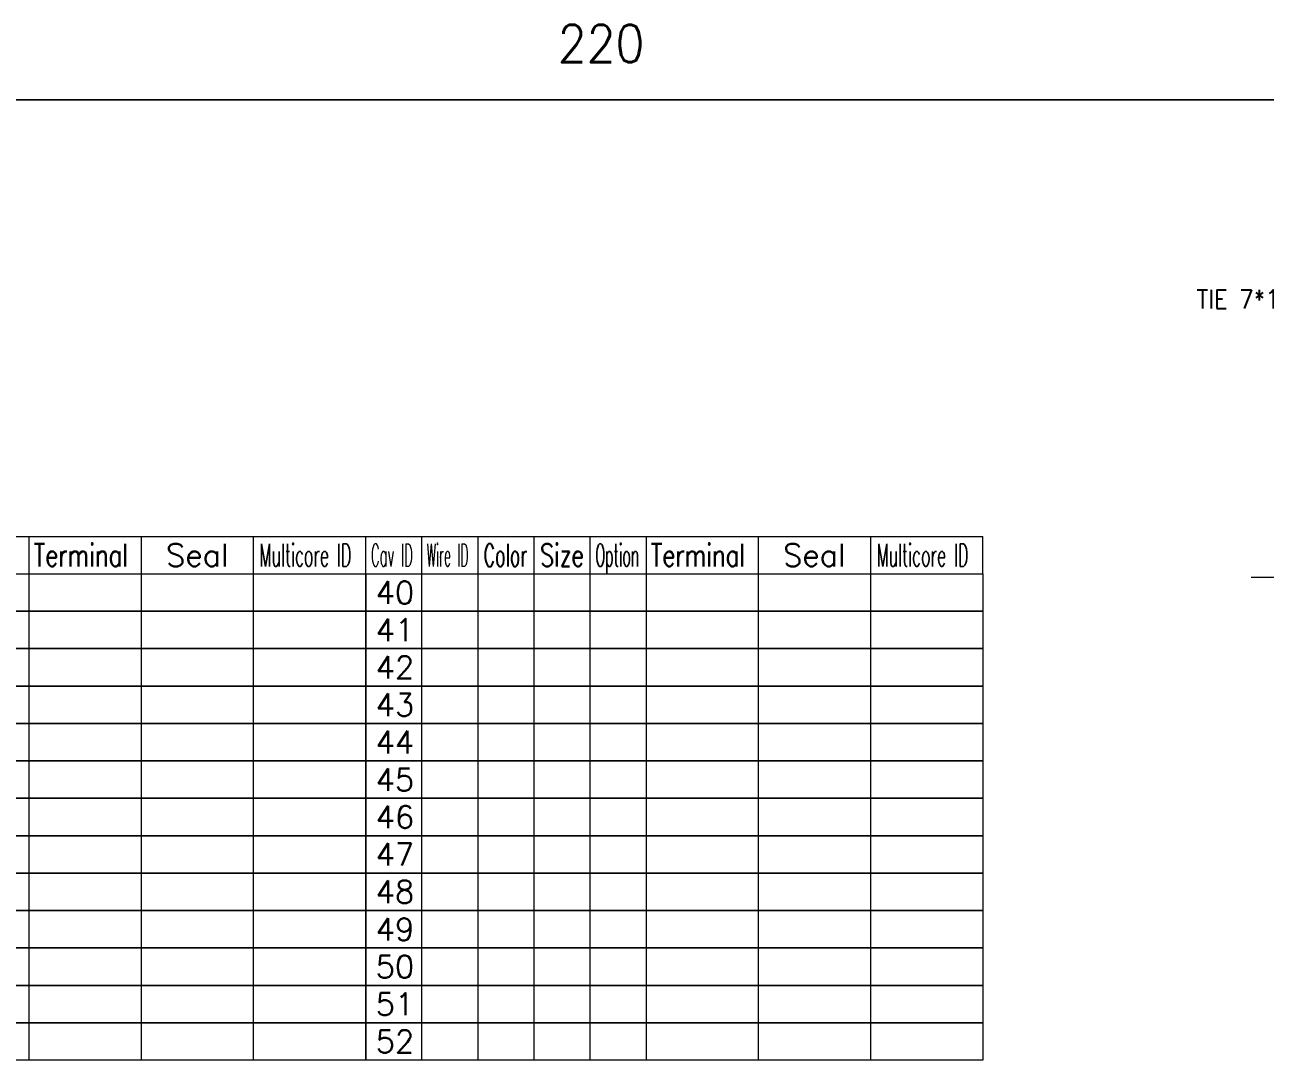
# Model space of a CAD drawing. Header units: inches. Extents: x 47316 to 59086, y 3141 to 11743.
# Drawn here: x 47842.6 to 48008.4, y 8523.8 to 8662.2 of the extents above; entities that cross this region are included whole.
import ezdxf

# ---------------------------------------------------------------- set-up
doc = ezdxf.new("R2010")
doc.units = ezdxf.units.IN
doc.header["$MEASUREMENT"] = 0
doc.layers.add('Beschreibung', color=7, linetype='Continuous', lineweight=25)
doc.styles.get("Standard").update_dxf_attribs({"font": ''})
doc.styles.get('Standard').set_extended_font_data('SimSun')
doc.linetypes.add('_VH_OTCON', pattern='A,0.0001,[7,VeSys.shx,S=0.1,R=0,X=0,Y=0],-0.4,[7,VeSys.shx,S=0.1,R=0,X=0,Y=0],-0.4,["X",Standard,S=1,R=0,X=-0.5,Y=-0.5],-0.0001,[7,VeSys.shx,S=0.1,R=0,X=0,Y=0],-0.4', length=1.2002)

msp = doc.modelspace()

# ---------------------------------------------------------------- linework, layer by layer
at = {"color": 0, "linetype": '_VH_OTCON', "lineweight": -2, "ltscale": 5}
msp.add_line((47817.09, 8652.16), (48022.12, 8652.15), dxfattribs=at)
at = {"color": 102, "linetype": 'Continuous', "lineweight": 15}
for p, q in [((47640.66, 8593.78), (47970.66, 8593.78)), ((47640.66, 8588.78), (47970.66, 8588.78)), ((47843.16, 8583.78), (47843.16, 8588.78)), ((47858.16, 8583.78), (47858.16, 8588.78)), ((47873.16, 8583.78), (47873.16, 8588.78)), ((47895.66, 8583.78), (47895.66, 8588.78)), ((47903.16, 8583.78), (47903.16, 8588.78)), ((47910.66, 8583.78), (47910.66, 8588.78)), ((47918.16, 8583.78), (47918.16, 8588.78)), ((47925.66, 8583.78), (47925.66, 8588.78)), ((47940.66, 8583.78), (47940.66, 8588.78)), ((47955.66, 8583.78), (47955.66, 8588.78)), ((47843.16, 8578.78), (47843.16, 8583.78)), ((47858.16, 8578.78), (47858.16, 8583.78)), ((47873.16, 8578.78), (47873.16, 8583.78)), ((47895.66, 8578.78), (47895.66, 8583.78)), ((47903.16, 8578.78), (47903.16, 8583.78)), ((47910.66, 8578.78), (47910.66, 8583.78)), ((47918.16, 8578.78), (47918.16, 8583.78)), ((47925.66, 8578.78), (47925.66, 8583.78)), ((47940.66, 8578.78), (47940.66, 8583.78)), ((47955.66, 8578.78), (47955.66, 8583.78)), ((47843.16, 8573.78), (47843.16, 8578.78)), ((47858.16, 8573.78), (47858.16, 8578.78)), ((47873.16, 8573.78), (47873.16, 8578.78)), ((47895.66, 8573.78), (47895.66, 8578.78)), ((47903.16, 8573.78), (47903.16, 8578.78)), ((47910.66, 8573.78), (47910.66, 8578.78)), ((47918.16, 8573.78), (47918.16, 8578.78)), ((47925.66, 8573.78), (47925.66, 8578.78)), ((47940.66, 8573.78), (47940.66, 8578.78)), ((47955.66, 8573.78), (47955.66, 8578.78)), ((47843.16, 8568.78), (47843.16, 8573.78)), ((47858.16, 8568.78), (47858.16, 8573.78)), ((47873.16, 8568.78), (47873.16, 8573.78)), ((47895.66, 8568.78), (47895.66, 8573.78)), ((47903.16, 8568.78), (47903.16, 8573.78)), ((47910.66, 8568.78), (47910.66, 8573.78)), ((47918.16, 8568.78), (47918.16, 8573.78)), ((47925.66, 8568.78), (47925.66, 8573.78)), ((47940.66, 8568.78), (47940.66, 8573.78)), ((47955.66, 8568.78), (47955.66, 8573.78)), ((47843.16, 8563.78), (47843.16, 8568.78)), ((47858.16, 8563.78), (47858.16, 8568.78)), ((47873.16, 8563.78), (47873.16, 8568.78)), ((47895.66, 8563.78), (47895.66, 8568.78)), ((47903.16, 8563.78), (47903.16, 8568.78)), ((47910.66, 8563.78), (47910.66, 8568.78)), ((47918.16, 8563.78), (47918.16, 8568.78)), ((47925.66, 8563.78), (47925.66, 8568.78)), ((47940.66, 8563.78), (47940.66, 8568.78)), ((47955.66, 8563.78), (47955.66, 8568.78)), ((47843.16, 8558.78), (47843.16, 8563.78)), ((47858.16, 8558.78), (47858.16, 8563.78)), ((47873.16, 8558.78), (47873.16, 8563.78)), ((47895.66, 8558.78), (47895.66, 8563.78)), ((47903.16, 8558.78), (47903.16, 8563.78)), ((47910.66, 8558.78), (47910.66, 8563.78)), ((47918.16, 8558.78), (47918.16, 8563.78)), ((47925.66, 8558.78), (47925.66, 8563.78)), ((47940.66, 8558.78), (47940.66, 8563.78)), ((47955.66, 8558.78), (47955.66, 8563.78)), ((47843.16, 8553.78), (47843.16, 8558.78)), ((47858.16, 8553.78), (47858.16, 8558.78)), ((47873.16, 8553.78), (47873.16, 8558.78)), ((47895.66, 8553.78), (47895.66, 8558.78)), ((47903.16, 8553.78), (47903.16, 8558.78)), ((47910.66, 8553.78), (47910.66, 8558.78)), ((47918.16, 8553.78), (47918.16, 8558.78)), ((47925.66, 8553.78), (47925.66, 8558.78)), ((47940.66, 8553.78), (47940.66, 8558.78)), ((47955.66, 8553.78), (47955.66, 8558.78)), ((47843.16, 8548.78), (47843.16, 8553.78)), ((47858.16, 8548.78), (47858.16, 8553.78)), ((47873.16, 8548.78), (47873.16, 8553.78)), ((47895.66, 8548.78), (47895.66, 8553.78)), ((47903.16, 8548.78), (47903.16, 8553.78)), ((47910.66, 8548.78), (47910.66, 8553.78)), ((47918.16, 8548.78), (47918.16, 8553.78)), ((47925.66, 8548.78), (47925.66, 8553.78)), ((47940.66, 8548.78), (47940.66, 8553.78)), ((47955.66, 8548.78), (47955.66, 8553.78)), ((47843.16, 8543.78), (47843.16, 8548.78)), ((47858.16, 8543.78), (47858.16, 8548.78)), ((47873.16, 8543.78), (47873.16, 8548.78)), ((47895.66, 8543.78), (47895.66, 8548.78)), ((47903.16, 8543.78), (47903.16, 8548.78)), ((47910.66, 8543.78), (47910.66, 8548.78)), ((47918.16, 8543.78), (47918.16, 8548.78)), ((47925.66, 8543.78), (47925.66, 8548.78)), ((47940.66, 8543.78), (47940.66, 8548.78)), ((47955.66, 8543.78), (47955.66, 8548.78)), ((47843.16, 8538.78), (47843.16, 8543.78)), ((47858.16, 8538.78), (47858.16, 8543.78)), ((47873.16, 8538.78), (47873.16, 8543.78)), ((47895.66, 8538.78), (47895.66, 8543.78)), ((47903.16, 8538.78), (47903.16, 8543.78)), ((47910.66, 8538.78), (47910.66, 8543.78)), ((47918.16, 8538.78), (47918.16, 8543.78)), ((47925.66, 8538.78), (47925.66, 8543.78)), ((47940.66, 8538.78), (47940.66, 8543.78)), ((47955.66, 8538.78), (47955.66, 8543.78)), ((47843.16, 8533.78), (47843.16, 8538.78)), ((47858.16, 8533.78), (47858.16, 8538.78)), ((47873.16, 8533.78), (47873.16, 8538.78)), ((47895.66, 8533.78), (47895.66, 8538.78)), ((47903.16, 8533.78), (47903.16, 8538.78)), ((47910.66, 8533.78), (47910.66, 8538.78)), ((47918.16, 8533.78), (47918.16, 8538.78)), ((47925.66, 8533.78), (47925.66, 8538.78)), ((47940.66, 8533.78), (47940.66, 8538.78)), ((47955.66, 8533.78), (47955.66, 8538.78)), ((47843.16, 8528.78), (47843.16, 8533.78)), ((47858.16, 8528.78), (47858.16, 8533.78)), ((47873.16, 8528.78), (47873.16, 8533.78)), ((47895.66, 8528.78), (47895.66, 8533.78)), ((47903.16, 8528.78), (47903.16, 8533.78)), ((47910.66, 8528.78), (47910.66, 8533.78)), ((47918.16, 8528.78), (47918.16, 8533.78)), ((47925.66, 8528.78), (47925.66, 8533.78)), ((47940.66, 8528.78), (47940.66, 8533.78)), ((47955.66, 8528.78), (47955.66, 8533.78)), ((47843.16, 8523.78), (47843.16, 8528.78)), ((47858.16, 8523.78), (47858.16, 8528.78)), ((47873.16, 8523.78), (47873.16, 8528.78)), ((47895.66, 8523.78), (47895.66, 8528.78)), ((47903.16, 8523.78), (47903.16, 8528.78)), ((47910.66, 8523.78), (47910.66, 8528.78)), ((47918.16, 8523.78), (47918.16, 8528.78)), ((47925.66, 8523.78), (47925.66, 8528.78)), ((47940.66, 8523.78), (47940.66, 8528.78)), ((47955.66, 8523.78), (47955.66, 8528.78))]:
    msp.add_line(p, q, dxfattribs=at)
at = {"color": 7, "linetype": 'Continuous', "lineweight": 15}
for p, q in [((47843.16, 8588.78), (47843.16, 8593.78)), ((47858.16, 8588.78), (47858.16, 8593.78)), ((47873.16, 8588.78), (47873.16, 8593.78)), ((47888.16, 8588.78), (47888.16, 8593.78)), ((47895.66, 8588.78), (47895.66, 8593.78)), ((47903.16, 8588.78), (47903.16, 8593.78)), ((47910.66, 8588.78), (47910.66, 8593.78)), ((47918.16, 8588.78), (47918.16, 8593.78)), ((47925.66, 8588.78), (47925.66, 8593.78)), ((47940.66, 8588.78), (47940.66, 8593.78)), ((47955.66, 8588.78), (47955.66, 8593.78)), ((47970.66, 8588.78), (47970.66, 8593.78))]:
    msp.add_line(p, q, dxfattribs=at)
at = {"color": 102, "linetype": 'Continuous', "lineweight": 15}
for points in [[(47805.66, 8583.78), (47805.66, 8588.78), (47888.16, 8588.78), (47888.16, 8583.78)], [(47888.16, 8583.78), (47888.16, 8588.78), (47970.66, 8588.78), (47970.66, 8583.78)], [(47805.66, 8578.78), (47805.66, 8583.78), (47888.16, 8583.78), (47888.16, 8578.78)], [(47888.16, 8578.78), (47888.16, 8583.78), (47970.66, 8583.78), (47970.66, 8578.78)], [(47805.66, 8573.78), (47805.66, 8578.78), (47888.16, 8578.78), (47888.16, 8573.78)], [(47888.16, 8573.78), (47888.16, 8578.78), (47970.66, 8578.78), (47970.66, 8573.78)], [(47805.66, 8568.78), (47805.66, 8573.78), (47888.16, 8573.78), (47888.16, 8568.78)], [(47888.16, 8568.78), (47888.16, 8573.78), (47970.66, 8573.78), (47970.66, 8568.78)], [(47805.66, 8563.78), (47805.66, 8568.78), (47888.16, 8568.78), (47888.16, 8563.78)], [(47888.16, 8563.78), (47888.16, 8568.78), (47970.66, 8568.78), (47970.66, 8563.78)], [(47805.66, 8558.78), (47805.66, 8563.78), (47888.16, 8563.78), (47888.16, 8558.78)], [(47888.16, 8558.78), (47888.16, 8563.78), (47970.66, 8563.78), (47970.66, 8558.78)], [(47805.66, 8553.78), (47805.66, 8558.78), (47888.16, 8558.78), (47888.16, 8553.78)], [(47888.16, 8553.78), (47888.16, 8558.78), (47970.66, 8558.78), (47970.66, 8553.78)], [(47805.66, 8548.78), (47805.66, 8553.78), (47888.16, 8553.78), (47888.16, 8548.78)], [(47888.16, 8548.78), (47888.16, 8553.78), (47970.66, 8553.78), (47970.66, 8548.78)], [(47805.66, 8543.78), (47805.66, 8548.78), (47888.16, 8548.78), (47888.16, 8543.78)], [(47888.16, 8543.78), (47888.16, 8548.78), (47970.66, 8548.78), (47970.66, 8543.78)], [(47805.66, 8538.78), (47805.66, 8543.78), (47888.16, 8543.78), (47888.16, 8538.78)], [(47888.16, 8538.78), (47888.16, 8543.78), (47970.66, 8543.78), (47970.66, 8538.78)], [(47805.66, 8533.78), (47805.66, 8538.78), (47888.16, 8538.78), (47888.16, 8533.78)], [(47888.16, 8533.78), (47888.16, 8538.78), (47970.66, 8538.78), (47970.66, 8533.78)], [(47805.66, 8528.78), (47805.66, 8533.78), (47888.16, 8533.78), (47888.16, 8528.78)], [(47888.16, 8528.78), (47888.16, 8533.78), (47970.66, 8533.78), (47970.66, 8528.78)], [(47805.66, 8523.78), (47805.66, 8528.78), (47888.16, 8528.78), (47888.16, 8523.78)], [(47888.16, 8523.78), (47888.16, 8528.78), (47970.66, 8528.78), (47970.66, 8523.78)]]:
    msp.add_lwpolyline(points, close=True, dxfattribs=at)
at = {"layer": 'Beschreibung', "color": 0, "lineweight": 0}
msp.add_line((48029.67, 8588.28, 0), (48006.52, 8588.28, 0), dxfattribs=at)

# ---------------------------------------------------------------- texts
at = {"color": 7, "linetype": '_VH_OTCON', "lineweight": 18, "ltscale": 5, "insert": (47913.82, 8662.15), "char_height": 5, "width": 12.8571, "attachment_point": 1, "rotation": 359.998}
msp.add_mtext('\\Fromans.shx;\\W0.9000000000;\\T1.0000000000;\\o\\l220', dxfattribs=at)
at = {"color": 42, "linetype": 'Continuous', "lineweight": 15, "insert": (47999.22, 8626.72), "char_height": 2.5, "width": 50.3571, "attachment_point": 1}
msp.add_mtext('\\Fromans.shx;\\W0.9000000000;\\T1.0000000000;\\o\\lTIE 7*12 B : 1 : HDC09901', dxfattribs=at)
at = {"color": 7, "linetype": 'Continuous', "lineweight": 15, "char_height": 3, "attachment_point": 1}
for s, insert, width in [('\\Fromans.shx;\\W0.7480916031;\\T1.0000000000;\\o\\lTerminal', (47843.77, 8592.78), 14), ('\\Fromans.shx;\\W1.0000000000;\\T1.0000000000;\\o\\lSeal', (47861.45, 8592.78), 9.2857), ('\\Fromans.shx;\\W0.5185185185;\\T1.0000000000;\\o\\lMulticore ID', (47873.96, 8592.78), 14), ('\\Fromans.shx;\\W0.4292452830;\\T1.0000000000;\\o\\lCav ID', (47888.85, 8592.78), 6.5), ('\\Fromans.shx;\\W0.4026548673;\\T1.0000000000;\\o\\lWire ID', (47896.28, 8592.78), 6.5), ('\\Fromans.shx;\\W0.5687500000;\\T1.0000000000;\\o\\lColor', (47903.91, 8592.78), 6.5), ('\\Fromans.shx;\\W0.7222222222;\\T1.0000000000;\\o\\lSize', (47911.47, 8592.78), 6.5), ('\\Fromans.shx;\\W0.4595959596;\\T1.0000000000;\\o\\lOption', (47918.86, 8592.78), 6.5), ('\\Fromans.shx;\\W0.7480916031;\\T1.0000000000;\\o\\lTerminal', (47926.27, 8592.78), 14), ('\\Fromans.shx;\\W1.0000000000;\\T1.0000000000;\\o\\lSeal', (47943.95, 8592.78), 9.2857), ('\\Fromans.shx;\\W0.5185185185;\\T1.0000000000;\\o\\lMulticore ID', (47956.46, 8592.78), 14), ('\\Fromans.shx;\\W1.0000000000;\\T1.0000000000;\\o\\l40', (47889.48, 8587.78), 5.7143), ('\\Fromans.shx;\\W1.0000000000;\\T1.0000000000;\\o\\l41', (47889.48, 8582.78), 5.7143), ('\\Fromans.shx;\\W1.0000000000;\\T1.0000000000;\\o\\l42', (47889.48, 8577.78), 5.7143), ('\\Fromans.shx;\\W1.0000000000;\\T1.0000000000;\\o\\l43', (47889.48, 8572.78), 5.7143), ('\\Fromans.shx;\\W1.0000000000;\\T1.0000000000;\\o\\l44', (47889.48, 8567.78), 5.7143), ('\\Fromans.shx;\\W1.0000000000;\\T1.0000000000;\\o\\l45', (47889.48, 8562.78), 5.7143), ('\\Fromans.shx;\\W1.0000000000;\\T1.0000000000;\\o\\l46', (47889.48, 8557.78), 5.7143), ('\\Fromans.shx;\\W1.0000000000;\\T1.0000000000;\\o\\l47', (47889.48, 8552.78), 5.7143), ('\\Fromans.shx;\\W1.0000000000;\\T1.0000000000;\\o\\l48', (47889.48, 8547.78), 5.7143), ('\\Fromans.shx;\\W1.0000000000;\\T1.0000000000;\\o\\l49', (47889.48, 8542.78), 5.7143), ('\\Fromans.shx;\\W1.0000000000;\\T1.0000000000;\\o\\l50', (47889.48, 8537.78), 5.7143), ('\\Fromans.shx;\\W1.0000000000;\\T1.0000000000;\\o\\l51', (47889.48, 8532.78), 5.7143), ('\\Fromans.shx;\\W1.0000000000;\\T1.0000000000;\\o\\l52', (47889.48, 8527.78), 5.7143)]:
    msp.add_mtext(s, dxfattribs=dict(at, insert=insert, width=width))

doc.saveas('drawing.dxf')
